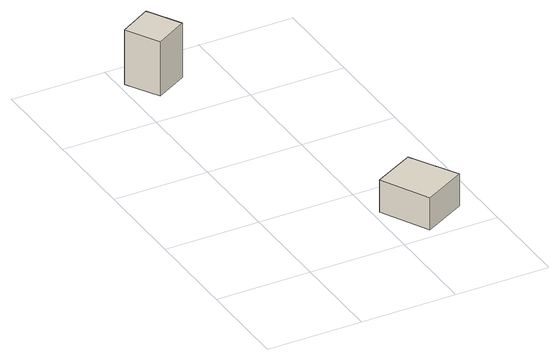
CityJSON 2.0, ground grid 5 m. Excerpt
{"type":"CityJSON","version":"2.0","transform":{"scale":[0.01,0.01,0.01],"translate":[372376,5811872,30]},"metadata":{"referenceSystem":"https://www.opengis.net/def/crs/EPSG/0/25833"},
"CityObjects":{
"building1":{"type":"Building","attributes":{"Gemeindeschluessel":"11000005","BezugspunktDach":"2200","function":"31001_1000","measuredHeight":3,"storeysAboveGround":1},"address":[{"country":"Germany","locality":"Berlin","thoroughfareNumber":"143 (2)","thoroughfareName":"Sakrower Landstraße"}],"geometry":[{"type":"Solid","lod":"1","boundaries":[[[[0,1,2,3]],[[4,5,6,7]],[[4,7,3,2]],[[5,4,2,1]],[[6,5,1,0]],[[7,6,0,3]]]]}]},
"building2":{"type":"Building","attributes":{"Gemeindeschluessel":"11000005","BezugspunktDach":"2200","function":"31001_1000","measuredHeight":1.77,"storeysAboveGround":1},"address":[{"country":"Germany","locality":"Berlin","thoroughfareNumber":"145 (3)","thoroughfareName":"Sakrower Landstraße"}],"geometry":[{"type":"Solid","lod":"1","boundaries":[[[[8,9,10,11]],[[12,13,14,15]],[[12,15,11,10]],[[13,12,10,9]],[[14,13,9,8]],[[15,14,8,11]]]]}]}
},
"vertices":[
[114,1670,395],[283,1766,395],[184,1940,395],[16,1843,395],[184,1940,95],[283,1766,95],[114,1670,95],[16,1843,95],
[669,57,256],[892,175,256],[751,421,256],[537,308,256],[751,421,79],[892,175,79],[669,57,79],[537,308,79]
]}
